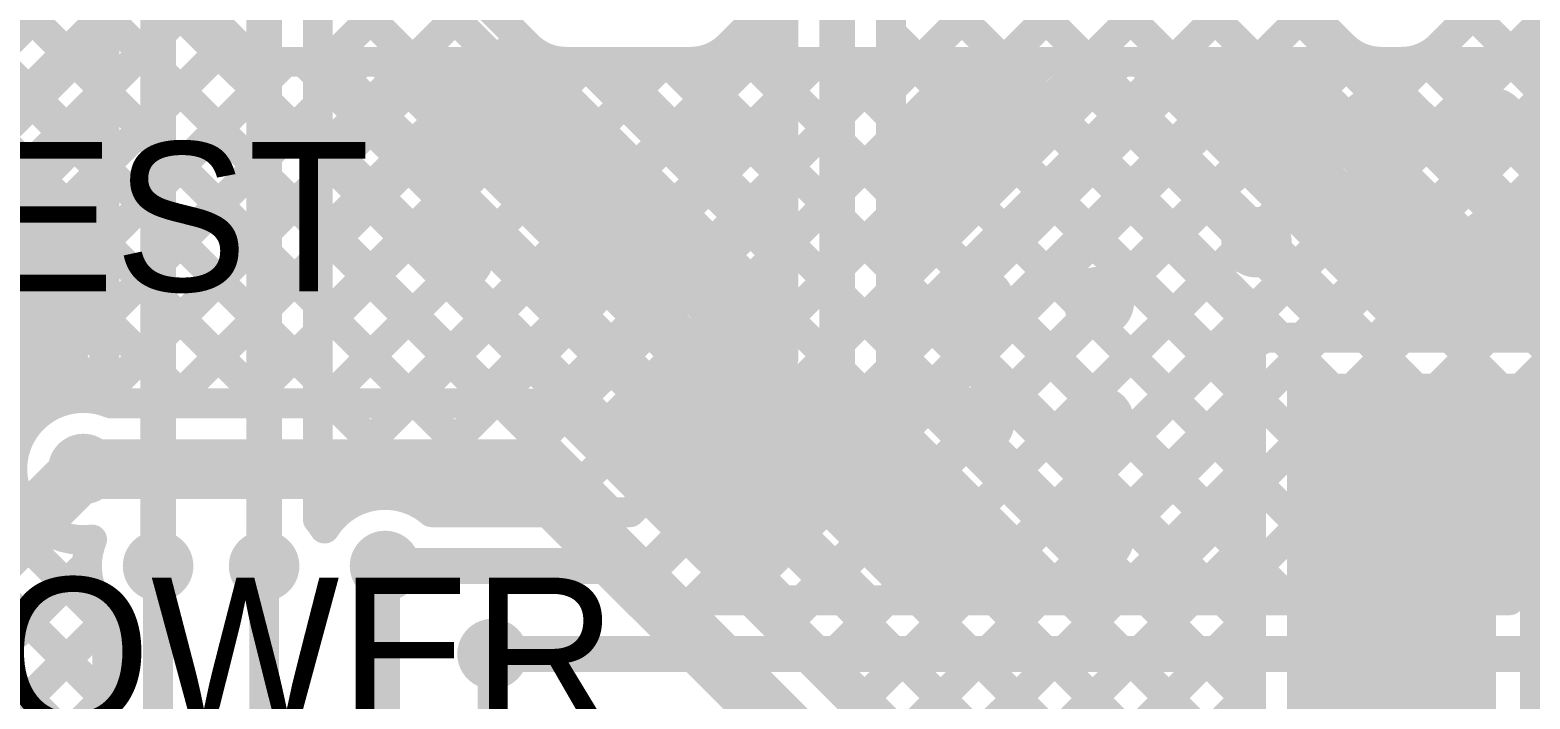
# Model space of a CAD drawing. Header units: millimetres. Extents: x 0.79 to 4.38, y 0.99 to 3.94.
# Drawn here: x 3.577 to 4.079, y 2.049 to 2.273 of the extents above; entities that cross this region are included whole.
import ezdxf

# ---------------------------------------------------------------- set-up
doc = ezdxf.new("R2010")
doc.units = ezdxf.units.MM
doc.header["$MEASUREMENT"] = 0
for name, color, linetype in [('BottomLayer', 5, 'Continuous'), ('MultiLayer', 9, 'Continuous'), ('TopLayer', 1, 'Continuous'), ('TopOverlay', 2, 'Continuous'), ('ViaHoleLayer', 16, 'Continuous')]:
    doc.layers.add(name, color=color, linetype=linetype)

msp = doc.modelspace()

# ---------------------------------------------------------------- linework, layer by layer
at = {"layer": 'BottomLayer'}
for points, const_width in [([(3.602, 2.14876), (3.602, 2.562)], 0.01), ([(3.62, 2.0935), (3.62, 2.562)], 0.012), ([(3.6555, 2.0935), (3.6555, 2.56369)], 0.012), ([(3.6735, 2.10909), (3.6735, 2.55623)], 0.01), ([(3.8689, 2.41021), (4.1034, 2.17571)], 0.01), ([(3.8689, 2.38193), (4.1034, 2.14742)], 0.01), ([(3.8654, 2.2532), (3.9707, 2.3585)], 0.01), ([(3.502, 2.35284), (3.602, 2.25284)], 0.01), ([(3.8689, 2.35364), (4.1034, 2.11914)], 0.01), ([(3.8654, 2.22491), (3.9745, 2.33401)], 0.01), ([(3.502, 2.32456), (3.602, 2.22456)], 0.01), ([(3.6735, 2.32277), (3.8294, 2.16686)], 0.01), ([(3.8654, 2.19663), (3.99398, 2.32521)], 0.01), ([(3.8474, 2.1554), (3.8474, 2.31667)], 0.012), ([(3.87515, 2.31911), (4.0924, 2.10186)], 0.01), ([(3.6735, 2.25929), (3.72585, 2.31164)], 0.01), ([(3.4156, 2.11452), (3.602, 2.30092)], 0.01), ([(3.8654, 2.16834), (3.99985, 2.30279)], 0.01), ([(3.502, 2.29628), (3.602, 2.19628)], 0.01), ([(3.6735, 2.29448), (3.81726, 2.15072)], 0.01), ([(3.87515, 2.29082), (4.07826, 2.08771)], 0.01), ([(3.8294, 2.16286), (3.8294, 2.28893)], 0.01), ([(3.8654, 2.1554), (3.8654, 2.28893)], 0.01), ([(3.6735, 2.231), (3.7277, 2.2852)], 0.01), ([(3.73115, 2.2804), (3.74375, 2.26779)], 0.01), ([(3.80734, 2.082), (4.00494, 2.2796)], 0.01), ([(3.81115, 2.26779), (3.8222, 2.27884)], 0.01), ([(4.00515, 2.2794), (4.01675, 2.26779)], 0.01), ([(3.4295, 2.10014), (3.602, 2.27264)], 0.01), ([(3.49799, 2.272), (3.602, 2.16799)], 0.01), ([(3.6735, 2.11786), (3.8294, 2.27377)], 0.01), ([(3.6735, 2.20272), (3.74116, 2.27038)], 0.01), ([(3.8654, 2.27229), (4.05569, 2.082)], 0.01), ([(3.6735, 2.2662), (3.80312, 2.13658)], 0.01), ([(3.81224, 2.26888), (3.8294, 2.25172)], 0.01), ([(3.83563, 2.082), (4.0193, 2.26567)], 0.01), ([(3.48008, 2.26163), (3.59208, 2.14963)], 0.01), ([(3.6735, 2.14615), (3.78985, 2.2625)], 0.01), ([(3.6735, 2.17443), (3.76156, 2.2625)], 0.01), ([(3.7565, 2.2625), (3.7984, 2.2625)], 0.01), ([(3.76205, 2.2625), (3.8294, 2.19515)], 0.01), ([(3.79034, 2.2625), (3.8294, 2.22343)], 0.01), ([(3.86391, 2.082), (4.04441, 2.2625)], 0.01), ([(3.8922, 2.082), (4.07269, 2.2625)], 0.01), ([(3.92048, 2.082), (4.1034, 2.26492)], 0.01), ([(4.0295, 2.2625), (4.0724, 2.2625)], 0.01), ([(4.0449, 2.2625), (4.1034, 2.20399)], 0.01), ([(4.07317, 2.26251), (4.1034, 2.23228)], 0.01), ([(3.46042, 2.253), (3.57481, 2.13862)], 0.01), ([(3.70075, 2.11683), (3.8294, 2.24548)], 0.01), ([(3.44165, 2.084), (3.602, 2.24435)], 0.01), ([(3.8654, 2.244), (4.0274, 2.082)], 0.01), ([(3.6735, 2.23791), (3.78898, 2.12243)], 0.01), ([(3.94876, 2.082), (4.1034, 2.23664)], 0.01), ([(3.46993, 2.084), (3.602, 2.21607)], 0.01), ([(3.72371, 2.1115), (3.8294, 2.2172)], 0.01), ([(3.8654, 2.21572), (3.99912, 2.082)], 0.01), ([(3.6735, 2.20963), (3.77163, 2.1115)], 0.01), ([(3.97705, 2.082), (4.1034, 2.20835)], 0.01), ([(3.49822, 2.084), (3.602, 2.18778)], 0.01), ([(3.75199, 2.1115), (3.8294, 2.18891)], 0.01), ([(3.8654, 2.18743), (3.97083, 2.082)], 0.01), ([(3.6735, 2.18134), (3.74334, 2.1115)], 0.01), ([(4.00533, 2.082), (4.1034, 2.18007)], 0.01), ([(3.77804, 2.1115), (3.8294, 2.16286)], 0.01), ([(3.59214, 2.14964), (3.602, 2.1595)], 0.01), ([(3.7855, 2.0935), (3.8474, 2.1554)], 0.012), ([(3.8654, 2.15915), (3.94255, 2.082)], 0.01), ([(3.6735, 2.15306), (3.71506, 2.1115)], 0.01), ([(4.03362, 2.082), (4.1034, 2.15178)], 0.01), ([(3.79946, 2.082), (3.86011, 2.14265)], 0.01), ([(3.52189, 2.084), (3.573, 2.13512)], 0.01), ([(3.85686, 2.13941), (3.91427, 2.082)], 0.01), ([(3.531, 2.062), (3.595, 2.126)], 0.02), ([(3.6735, 2.12478), (3.68413, 2.11414)], 0.01), ([(3.84272, 2.12526), (3.88598, 2.082)], 0.01), ([(4.0619, 2.082), (4.1034, 2.1235)], 0.01), ([(3.71159, 2.1115), (3.77804, 2.1115)], 0.01), ([(3.82858, 2.11112), (3.8577, 2.082)], 0.01), ([(4.07254, 2.082), (4.1034, 2.11286)], 0.01), ([(4.08, 2.064), (4.1214, 2.1054)], 0.012), ([(3.62, 2.091), (3.62, 2.0935)], 0.012), ([(3.696, 2.0935), (3.7855, 2.0935)], 0.012), ([(3.81443, 2.09698), (3.82941, 2.082)], 0.01), ([(3.79946, 2.082), (4.07254, 2.082)], 0.01), ([(3.732, 2.064), (4.08, 2.064)], 0.012)]:
    msp.add_lwpolyline(points, dxfattribs=dict(at, const_width=const_width))
for points, const_width in [([(3.5995, 2.27264, 1), (3.6045, 2.27264, 1)], 0.005), ([(3.73866, 2.27038, 1), (3.74366, 2.27038, 1)], 0.005), ([(3.8269, 2.27377, 1), (3.8319, 2.27377, 1)], 0.005), ([(3.8629, 2.27229, 1), (3.8679, 2.27229, 1)], 0.005), ([(3.671, 2.2662, 1), (3.676, 2.2662, 1)], 0.005), ([(3.74125, 2.26779, 1), (3.74625, 2.26779, 1)], 0.005), ([(3.74125, 2.26779, 1), (3.74625, 2.26779, 1)], 0.005), ([(3.74128, 2.26777, 1), (3.74628, 2.26777, 1)], 0.005), ([(3.80863, 2.26777, 1), (3.81363, 2.26777, 1)], 0.005), ([(3.80865, 2.26779, 1), (3.81365, 2.26779, 1)], 0.005), ([(3.80865, 2.26779, 1), (3.81365, 2.26779, 1)], 0.005), ([(3.80974, 2.26888, 1), (3.81474, 2.26888, 1)], 0.005), ([(4.01425, 2.26779, 1), (4.01925, 2.26779, 1)], 0.005), ([(4.01425, 2.26779, 1), (4.01925, 2.26779, 1)], 0.005), ([(4.01428, 2.26777, 1), (4.01928, 2.26777, 1)], 0.005), ([(4.0168, 2.26567, 1), (4.0218, 2.26567, 1)], 0.005), ([(3.754, 2.2625, 1), (3.759, 2.2625, 1)], 0.005), ([(3.754, 2.2625, 1), (3.759, 2.2625, 1)], 0.005), ([(3.754, 2.2625, 1), (3.759, 2.2625, 1)], 0.005), ([(3.75906, 2.2625, 1), (3.76406, 2.2625, 1)], 0.005), ([(3.75955, 2.2625, 1), (3.76455, 2.2625, 1)], 0.005), ([(3.78735, 2.2625, 1), (3.79235, 2.2625, 1)], 0.005), ([(3.78784, 2.2625, 1), (3.79284, 2.2625, 1)], 0.005), ([(3.7959, 2.2625, 1), (3.8009, 2.2625, 1)], 0.005), ([(3.7959, 2.2625, 1), (3.8009, 2.2625, 1)], 0.005), ([(3.7959, 2.2625, 1), (3.8009, 2.2625, 1)], 0.005), ([(4.027, 2.2625, 1), (4.032, 2.2625, 1)], 0.005), ([(4.027, 2.2625, 1), (4.032, 2.2625, 1)], 0.005), ([(4.027, 2.2625, 1), (4.032, 2.2625, 1)], 0.005), ([(4.04191, 2.2625, 1), (4.04691, 2.2625, 1)], 0.005), ([(4.0424, 2.2625, 1), (4.0474, 2.2625, 1)], 0.005), ([(4.0699, 2.2625, 1), (4.0749, 2.2625, 1)], 0.005), ([(4.0699, 2.2625, 1), (4.0749, 2.2625, 1)], 0.005), ([(4.0699, 2.2625, 1), (4.0749, 2.2625, 1)], 0.005), ([(4.07019, 2.2625, 1), (4.07519, 2.2625, 1)], 0.005), ([(4.07067, 2.26251, 1), (4.07567, 2.26251, 1)], 0.005), ([(3.671, 2.25929, 1), (3.676, 2.25929, 1)], 0.005), ([(3.5995, 2.25284, 1), (3.6045, 2.25284, 1)], 0.005), ([(3.8269, 2.25172, 1), (3.8319, 2.25172, 1)], 0.005), ([(3.8629, 2.2532, 1), (3.8679, 2.2532, 1)], 0.005), ([(3.8269, 2.24548, 1), (3.8319, 2.24548, 1)], 0.005), ([(3.98088, 2.242, 1), (3.99269, 2.242, 1)], 0.01181), ([(4.02088, 2.242, 1), (4.03269, 2.242, 1)], 0.01181), ([(4.06088, 2.242, 1), (4.07269, 2.242, 1)], 0.01181), ([(3.5995, 2.24435, 1), (3.6045, 2.24435, 1)], 0.005), ([(3.71367, 2.237, 1), (3.72548, 2.237, 1)], 0.01181), ([(3.75367, 2.237, 1), (3.76548, 2.237, 1)], 0.01181), ([(3.79367, 2.237, 1), (3.80548, 2.237, 1)], 0.01181), ([(3.8629, 2.244, 1), (3.8679, 2.244, 1)], 0.005), ([(3.671, 2.23791, 1), (3.676, 2.23791, 1)], 0.005), ([(3.671, 2.231, 1), (3.676, 2.231, 1)], 0.005), ([(3.5995, 2.22456, 1), (3.6045, 2.22456, 1)], 0.005), ([(3.8269, 2.22343, 1), (3.8319, 2.22343, 1)], 0.005), ([(3.8629, 2.22491, 1), (3.8679, 2.22491, 1)], 0.005), ([(3.5995, 2.21607, 1), (3.6045, 2.21607, 1)], 0.005), ([(3.8269, 2.2172, 1), (3.8319, 2.2172, 1)], 0.005), ([(3.8629, 2.21572, 1), (3.8679, 2.21572, 1)], 0.005), ([(3.671, 2.20963, 1), (3.676, 2.20963, 1)], 0.005), ([(3.98188, 2.202, 1), (3.99369, 2.202, 1)], 0.01181), ([(4.02088, 2.202, 1), (4.03269, 2.202, 1)], 0.01181), ([(4.06088, 2.202, 1), (4.07269, 2.202, 1)], 0.01181), ([(3.671, 2.20272, 1), (3.676, 2.20272, 1)], 0.005), ([(3.71467, 2.197, 1), (3.72648, 2.197, 1)], 0.01181), ([(3.75367, 2.197, 1), (3.76548, 2.197, 1)], 0.01181), ([(3.79367, 2.197, 1), (3.80548, 2.197, 1)], 0.01181), ([(3.5995, 2.19628, 1), (3.6045, 2.19628, 1)], 0.005), ([(3.8269, 2.19515, 1), (3.8319, 2.19515, 1)], 0.005), ([(3.8629, 2.19663, 1), (3.8679, 2.19663, 1)], 0.005), ([(3.5995, 2.18778, 1), (3.6045, 2.18778, 1)], 0.005), ([(3.8269, 2.18891, 1), (3.8319, 2.18891, 1)], 0.005), ([(3.8629, 2.18743, 1), (3.8679, 2.18743, 1)], 0.005), ([(3.88909, 2.182, 1), (3.90091, 2.182, 1)], 0.01181), ([(3.92909, 2.182, 1), (3.94091, 2.182, 1)], 0.01181), ([(3.671, 2.18134, 1), (3.676, 2.18134, 1)], 0.005), ([(3.671, 2.17443, 1), (3.676, 2.17443, 1)], 0.005), ([(3.5995, 2.16799, 1), (3.6045, 2.16799, 1)], 0.005), ([(3.8269, 2.16686, 1), (3.8319, 2.16686, 1)], 0.005), ([(3.8629, 2.16834, 1), (3.8679, 2.16834, 1)], 0.005), ([(3.8269, 2.16286, 1), (3.8319, 2.16286, 1)], 0.005), ([(3.8269, 2.16286, 1), (3.8319, 2.16286, 1)], 0.005), ([(3.5995, 2.1595, 1), (3.6045, 2.1595, 1)], 0.005), ([(3.8444, 2.1554, 1), (3.8504, 2.1554, 1)], 0.006), ([(3.8444, 2.1554, 1), (3.8504, 2.1554, 1)], 0.006), ([(3.8629, 2.15915, 1), (3.8679, 2.15915, 1)], 0.005), ([(3.8629, 2.1554, 1), (3.8679, 2.1554, 1)], 0.005), ([(3.8629, 2.1554, 1), (3.8679, 2.1554, 1)], 0.005), ([(3.8629, 2.1554, 1), (3.8679, 2.1554, 1)], 0.005), ([(3.671, 2.15306, 1), (3.676, 2.15306, 1)], 0.005), ([(3.81476, 2.15072, 1), (3.81976, 2.15072, 1)], 0.005), ([(3.58958, 2.14963, 1), (3.59458, 2.14963, 1)], 0.005), ([(3.58964, 2.14964, 1), (3.59464, 2.14964, 1)], 0.005), ([(3.5995, 2.14876, 1), (3.6045, 2.14876, 1)], 0.005), ([(3.5995, 2.14876, 1), (3.6045, 2.14876, 1)], 0.005), ([(3.671, 2.14615, 1), (3.676, 2.14615, 1)], 0.005), ([(3.88909, 2.142, 1), (3.90091, 2.142, 1)], 0.01181), ([(3.92909, 2.142, 1), (3.94091, 2.142, 1)], 0.01181), ([(3.85761, 2.14265, 1), (3.86261, 2.14265, 1)], 0.005), ([(3.85761, 2.14265, 1), (3.86261, 2.14265, 1)], 0.005), ([(3.85763, 2.14267, 1), (3.86263, 2.14267, 1)], 0.005), ([(3.5705, 2.13512, 1), (3.5755, 2.13512, 1)], 0.005), ([(3.5705, 2.13512, 1), (3.5755, 2.13512, 1)], 0.005), ([(3.57231, 2.13862, 1), (3.57731, 2.13862, 1)], 0.005), ([(3.80062, 2.13658, 1), (3.80562, 2.13658, 1)], 0.005), ([(3.85436, 2.13941, 1), (3.85936, 2.13941, 1)], 0.005), ([(3.58909, 2.126, 1), (3.60091, 2.126, 1)], 0.01181), ([(3.59, 2.126, 1), (3.6, 2.126, 1)], 0.01), ([(3.671, 2.12478, 1), (3.676, 2.12478, 1)], 0.005), ([(3.84022, 2.12526, 1), (3.84522, 2.12526, 1)], 0.005), ([(3.78648, 2.12243, 1), (3.79148, 2.12243, 1)], 0.005), ([(3.671, 2.11786, 1), (3.676, 2.11786, 1)], 0.005), ([(3.69825, 2.11683, 1), (3.70325, 2.11683, 1)], 0.005), ([(3.68163, 2.11414, 1), (3.68663, 2.11414, 1)], 0.005), ([(3.70909, 2.1115, 1), (3.71409, 2.1115, 1)], 0.005), ([(3.70909, 2.1115, 1), (3.71409, 2.1115, 1)], 0.005), ([(3.71256, 2.1115, 1), (3.71756, 2.1115, 1)], 0.005), ([(3.72121, 2.1115, 1), (3.72621, 2.1115, 1)], 0.005), ([(3.74084, 2.1115, 1), (3.74584, 2.1115, 1)], 0.005), ([(3.74949, 2.1115, 1), (3.75449, 2.1115, 1)], 0.005), ([(3.76913, 2.1115, 1), (3.77413, 2.1115, 1)], 0.005), ([(3.77554, 2.1115, 1), (3.78054, 2.1115, 1)], 0.005), ([(3.77554, 2.1115, 1), (3.78054, 2.1115, 1)], 0.005), ([(3.82608, 2.11112, 1), (3.83108, 2.11112, 1)], 0.005), ([(3.92909, 2.103, 1), (3.94091, 2.103, 1)], 0.01181), ([(3.671, 2.10909, 1), (3.676, 2.10909, 1)], 0.005), ([(3.671, 2.10909, 1), (3.676, 2.10909, 1)], 0.005), ([(3.67325, 2.10603, 1), (3.67825, 2.10603, 1)], 0.005), ([(3.67325, 2.10603, 1), (3.67825, 2.10603, 1)], 0.005), ([(3.88909, 2.102, 1), (3.90091, 2.102, 1)], 0.01181), ([(3.61409, 2.0935, 1), (3.62591, 2.0935, 1)], 0.01181), ([(3.64959, 2.0935, 1), (3.66141, 2.0935, 1)], 0.01181), ([(3.69009, 2.0935, 1), (3.70191, 2.0935, 1)], 0.01181), ([(3.617, 2.0935, 1), (3.623, 2.0935, 1)], 0.006), ([(3.617, 2.0935, 1), (3.623, 2.0935, 1)], 0.006), ([(3.6525, 2.0935, 1), (3.6585, 2.0935, 1)], 0.006), ([(3.693, 2.0935, 1), (3.699, 2.0935, 1)], 0.006), ([(3.7825, 2.0935, 1), (3.7885, 2.0935, 1)], 0.006), ([(3.7825, 2.0935, 1), (3.7885, 2.0935, 1)], 0.006), ([(3.81193, 2.09698, 1), (3.81693, 2.09698, 1)], 0.005), ([(3.617, 2.091, 1), (3.623, 2.091, 1)], 0.006), ([(4.07576, 2.08771, 1), (4.08076, 2.08771, 1)], 0.005), ([(3.79696, 2.082, 1), (3.80196, 2.082, 1)], 0.005), ([(3.79696, 2.082, 1), (3.80196, 2.082, 1)], 0.005), ([(3.80484, 2.082, 1), (3.80984, 2.082, 1)], 0.005), ([(3.82691, 2.082, 1), (3.83191, 2.082, 1)], 0.005), ([(3.83313, 2.082, 1), (3.83813, 2.082, 1)], 0.005), ([(3.8552, 2.082, 1), (3.8602, 2.082, 1)], 0.005), ([(3.86141, 2.082, 1), (3.86641, 2.082, 1)], 0.005), ([(3.88348, 2.082, 1), (3.88848, 2.082, 1)], 0.005), ([(3.8897, 2.082, 1), (3.8947, 2.082, 1)], 0.005), ([(3.91177, 2.082, 1), (3.91677, 2.082, 1)], 0.005), ([(3.91798, 2.082, 1), (3.92298, 2.082, 1)], 0.005), ([(3.94005, 2.082, 1), (3.94505, 2.082, 1)], 0.005), ([(3.94626, 2.082, 1), (3.95126, 2.082, 1)], 0.005), ([(3.96833, 2.082, 1), (3.97333, 2.082, 1)], 0.005), ([(3.97455, 2.082, 1), (3.97955, 2.082, 1)], 0.005), ([(3.99662, 2.082, 1), (4.00162, 2.082, 1)], 0.005), ([(4.00283, 2.082, 1), (4.00783, 2.082, 1)], 0.005), ([(4.0249, 2.082, 1), (4.0299, 2.082, 1)], 0.005), ([(4.03112, 2.082, 1), (4.03612, 2.082, 1)], 0.005), ([(4.05319, 2.082, 1), (4.05819, 2.082, 1)], 0.005), ([(4.0594, 2.082, 1), (4.0644, 2.082, 1)], 0.005), ([(4.07004, 2.082, 1), (4.07504, 2.082, 1)], 0.005), ([(4.07004, 2.082, 1), (4.07504, 2.082, 1)], 0.005), ([(3.72609, 2.064, 1), (3.73791, 2.064, 1)], 0.01181), ([(3.729, 2.064, 1), (3.735, 2.064, 1)], 0.006), ([(4.077, 2.064, 1), (4.083, 2.064, 1)], 0.006), ([(4.077, 2.064, 1), (4.083, 2.064, 1)], 0.006)]:
    msp.add_lwpolyline(points, format="xyb", close=True, dxfattribs=dict(at, const_width=const_width))
at = {"layer": 'BottomLayer', "const_width": 0.01}
for points in [[(3.7565, 2.2625, -0.199396), (3.74375, 2.26779)], [(3.7565, 2.2625, -0.198912), (3.74378, 2.26777)], [(3.81115, 2.26779, -0.199396), (3.7984, 2.2625)], [(3.81113, 2.26777, -0.198912), (3.7984, 2.2625)], [(4.0295, 2.2625, -0.199396), (4.01675, 2.26779)], [(4.0295, 2.2625, -0.198912), (4.01678, 2.26777)], [(4.08515, 2.26779, -0.199396), (4.0724, 2.2625)], [(4.08513, 2.26777, -0.198912), (4.0724, 2.2625)], [(3.8654, 2.1554, -0.199396), (3.86011, 2.14265)], [(3.8654, 2.1554, -0.198912), (3.86013, 2.14267)], [(3.573, 2.13512, -0.386808), (3.602, 2.14876)], [(3.67575, 2.10603, -0.461809), (3.71159, 2.1115)], [(3.6735, 2.10909, -0.039953), (3.67575, 2.10603)]]:
    msp.add_lwpolyline(points, format="xyb", dxfattribs=at)
at = {"layer": 'MultiLayer', "const_width": 0.01181}
for points in [[(3.98088, 2.242, 1), (3.99269, 2.242, 1)], [(4.02088, 2.242, 1), (4.03269, 2.242, 1)], [(4.06088, 2.242, 1), (4.07269, 2.242, 1)], [(3.71367, 2.237, 1), (3.72548, 2.237, 1)], [(3.75367, 2.237, 1), (3.76548, 2.237, 1)], [(3.79367, 2.237, 1), (3.80548, 2.237, 1)], [(3.98188, 2.202, 1), (3.99369, 2.202, 1)], [(4.02088, 2.202, 1), (4.03269, 2.202, 1)], [(4.06088, 2.202, 1), (4.07269, 2.202, 1)], [(3.71467, 2.197, 1), (3.72648, 2.197, 1)], [(3.75367, 2.197, 1), (3.76548, 2.197, 1)], [(3.79367, 2.197, 1), (3.80548, 2.197, 1)], [(3.88909, 2.182, 1), (3.90091, 2.182, 1)], [(3.92909, 2.182, 1), (3.94091, 2.182, 1)], [(3.88909, 2.142, 1), (3.90091, 2.142, 1)], [(3.92909, 2.142, 1), (3.94091, 2.142, 1)], [(3.58909, 2.126, 1), (3.60091, 2.126, 1)], [(3.92909, 2.103, 1), (3.94091, 2.103, 1)], [(3.88909, 2.102, 1), (3.90091, 2.102, 1)], [(3.61409, 2.0935, 1), (3.62591, 2.0935, 1)], [(3.64959, 2.0935, 1), (3.66141, 2.0935, 1)], [(3.69009, 2.0935, 1), (3.70191, 2.0935, 1)], [(3.72609, 2.064, 1), (3.73791, 2.064, 1)]]:
    msp.add_lwpolyline(points, format="xyb", close=True, dxfattribs=at)
at = {"layer": 'TopLayer'}
for points, const_width in [([(3.84101, 2.0591), (4.154, 2.37209)], 0.01), ([(4.04925, 2.26779), (4.1537, 2.37225)], 0.01), ([(3.548, 2.36685), (3.64706, 2.26779)], 0.01), ([(3.548, 2.35775), (3.87375, 2.032)], 0.01), ([(3.85374, 2.04638), (4.154, 2.34664)], 0.01), ([(3.548, 2.3323), (3.7323, 2.148)], 0.01), ([(4.00282, 2.17), (4.154, 2.32118)], 0.01), ([(3.548, 2.24975), (3.60655, 2.3083)], 0.01), ([(3.548, 2.30684), (3.70684, 2.148)], 0.01), ([(3.548, 2.2243), (3.61927, 2.29557)], 0.01), ([(4.02827, 2.17), (4.154, 2.29573)], 0.01), ([(3.548, 2.19884), (3.632, 2.28284)], 0.01), ([(3.548, 2.28139), (3.68139, 2.148)], 0.01), ([(4.05998, 2.27852), (4.154, 2.1845)], 0.01), ([(4.05373, 2.17), (4.154, 2.27027)], 0.01), ([(3.548, 2.17339), (3.64473, 2.27012)], 0.01), ([(4.0471, 2.26595), (4.14305, 2.17)], 0.01), ([(3.548, 2.14793), (3.66256, 2.2625)], 0.01), ([(3.548, 2.12248), (3.68802, 2.2625)], 0.01), ([(3.60021, 2.14923), (3.71348, 2.2625)], 0.01), ([(3.62444, 2.148), (3.73893, 2.2625)], 0.01), ([(3.64989, 2.148), (3.76439, 2.2625)], 0.01), ([(3.65981, 2.2625), (4.0365, 2.2625)], 0.01), ([(3.66871, 2.2625), (3.89921, 2.032)], 0.01), ([(3.67535, 2.148), (3.78984, 2.2625)], 0.01), ([(3.69417, 2.2625), (3.92467, 2.032)], 0.01), ([(3.7008, 2.148), (3.8153, 2.2625)], 0.01), ([(3.71963, 2.2625), (3.95013, 2.03199)], 0.01), ([(3.72626, 2.148), (3.84076, 2.2625)], 0.01), ([(3.74508, 2.2625), (3.986, 2.02158)], 0.01), ([(3.75042, 2.14671), (3.86621, 2.2625)], 0.01), ([(3.76464, 2.13547), (3.89167, 2.2625)], 0.01), ([(3.77054, 2.2625), (3.986, 2.04703)], 0.01), ([(3.77737, 2.12274), (3.91712, 2.2625)], 0.01), ([(3.7901, 2.11001), (3.94258, 2.2625)], 0.01), ([(3.79599, 2.2625), (3.986, 2.07249)], 0.01), ([(3.80283, 2.09729), (3.96803, 2.2625)], 0.01), ([(3.81555, 2.08456), (3.99349, 2.2625)], 0.01), ([(3.82145, 2.2625), (3.986, 2.09795)], 0.01), ([(3.82828, 2.07183), (4.01895, 2.2625)], 0.01), ([(3.84691, 2.2625), (3.986, 2.1234)], 0.01), ([(3.87236, 2.2625), (3.986, 2.14886)], 0.01), ([(3.89782, 2.2625), (3.99031, 2.17)], 0.01), ([(3.92327, 2.2625), (4.01577, 2.17)], 0.01), ([(3.94873, 2.2625), (4.04122, 2.17)], 0.01), ([(3.97418, 2.2625), (4.06668, 2.17)], 0.01), ([(3.99964, 2.2625), (4.09214, 2.17)], 0.01), ([(4.0251, 2.2625), (4.11759, 2.17)], 0.01), ([(3.548, 2.25593), (3.65593, 2.148)], 0.01), ([(4.07918, 2.17), (4.154, 2.24482)], 0.01), ([(3.548, 2.23048), (3.63048, 2.148)], 0.01), ([(3.548, 2.20502), (3.60502, 2.148)], 0.01), ([(3.548, 2.17956), (3.58177, 2.1458)], 0.01), ([(3.98906, 2.17), (4.154, 2.17)], 0.01), ([(3.986, 2.169), (3.98906, 2.169)], 0.01), ([(3.986, 2), (3.986, 2.169)], 0.01), ([(3.86647, 2.03365), (3.986, 2.15318)], 0.01), ([(3.60411, 2.148), (3.743, 2.148)], 0.01), ([(3.7586, 2.14152), (3.86811, 2.032)], 0.01), ([(3.595, 2.126), (3.743, 2.126)], 0.02), ([(3.743, 2.126), (3.859, 2.01)], 0.02), ([(3.548, 2.12865), (3.603, 2.07365)], 0.01), ([(3.89027, 2.032), (3.986, 2.12773)], 0.01), ([(3.548, 2.07156), (3.5823, 2.10586)], 0.01), ([(3.548, 2.1032), (3.603, 2.0482)], 0.01), ([(3.91573, 2.032), (3.986, 2.10227)], 0.01), ([(3.548, 2.04611), (3.5962, 2.09431)], 0.01), ([(3.62, 2.012), (3.62, 2.0935)], 0.01), ([(3.6555, 2.0135), (3.6555, 2.0935)], 0.01), ([(3.696, 2.019), (3.696, 2.0935)], 0.01), ([(3.548, 2.07774), (3.603, 2.02274)], 0.01), ([(3.5485, 2.02115), (3.603, 2.07565)], 0.01), ([(3.603, 2.01904), (3.603, 2.07683)], 0.01), ([(3.94292, 2.03373), (3.986, 2.07682)], 0.01), ([(3.732, 2.019), (3.732, 2.064)], 0.01), ([(3.55459, 2.00179), (3.603, 2.0502)], 0.01), ([(3.95956, 2.02492), (3.986, 2.05136)], 0.01)]:
    msp.add_lwpolyline(points, dxfattribs=dict(at, const_width=const_width))
for points, const_width in [([(3.64223, 2.27012, 1), (3.64723, 2.27012, 1)], 0.005), ([(3.64456, 2.26779, 1), (3.64956, 2.26779, 1)], 0.005), ([(3.64456, 2.26779, 1), (3.64956, 2.26779, 1)], 0.005), ([(3.64458, 2.26777, 1), (3.64958, 2.26777, 1)], 0.005), ([(4.0446, 2.26595, 1), (4.0496, 2.26595, 1)], 0.005), ([(4.04672, 2.26777, 1), (4.05172, 2.26777, 1)], 0.005), ([(4.04675, 2.26779, 1), (4.05175, 2.26779, 1)], 0.005), ([(4.04675, 2.26779, 1), (4.05175, 2.26779, 1)], 0.005), ([(3.65731, 2.2625, 1), (3.66231, 2.2625, 1)], 0.005), ([(3.65731, 2.2625, 1), (3.66231, 2.2625, 1)], 0.005), ([(3.65731, 2.2625, 1), (3.66231, 2.2625, 1)], 0.005), ([(3.66006, 2.2625, 1), (3.66506, 2.2625, 1)], 0.005), ([(3.66621, 2.2625, 1), (3.67121, 2.2625, 1)], 0.005), ([(3.68552, 2.2625, 1), (3.69052, 2.2625, 1)], 0.005), ([(3.69167, 2.2625, 1), (3.69667, 2.2625, 1)], 0.005), ([(3.71098, 2.2625, 1), (3.71598, 2.2625, 1)], 0.005), ([(3.71713, 2.2625, 1), (3.72213, 2.2625, 1)], 0.005), ([(3.73643, 2.2625, 1), (3.74143, 2.2625, 1)], 0.005), ([(3.74258, 2.2625, 1), (3.74758, 2.2625, 1)], 0.005), ([(3.76189, 2.2625, 1), (3.76689, 2.2625, 1)], 0.005), ([(3.76804, 2.2625, 1), (3.77304, 2.2625, 1)], 0.005), ([(3.78734, 2.2625, 1), (3.79234, 2.2625, 1)], 0.005), ([(3.79349, 2.2625, 1), (3.79849, 2.2625, 1)], 0.005), ([(3.8128, 2.2625, 1), (3.8178, 2.2625, 1)], 0.005), ([(3.81895, 2.2625, 1), (3.82395, 2.2625, 1)], 0.005), ([(3.83826, 2.2625, 1), (3.84326, 2.2625, 1)], 0.005), ([(3.84441, 2.2625, 1), (3.84941, 2.2625, 1)], 0.005), ([(3.86371, 2.2625, 1), (3.86871, 2.2625, 1)], 0.005), ([(3.86986, 2.2625, 1), (3.87486, 2.2625, 1)], 0.005), ([(3.88917, 2.2625, 1), (3.89417, 2.2625, 1)], 0.005), ([(3.89532, 2.2625, 1), (3.90032, 2.2625, 1)], 0.005), ([(3.91462, 2.2625, 1), (3.91962, 2.2625, 1)], 0.005), ([(3.92077, 2.2625, 1), (3.92577, 2.2625, 1)], 0.005), ([(3.94008, 2.2625, 1), (3.94508, 2.2625, 1)], 0.005), ([(3.94623, 2.2625, 1), (3.95123, 2.2625, 1)], 0.005), ([(3.96553, 2.2625, 1), (3.97053, 2.2625, 1)], 0.005), ([(3.97168, 2.2625, 1), (3.97668, 2.2625, 1)], 0.005), ([(3.99099, 2.2625, 1), (3.99599, 2.2625, 1)], 0.005), ([(3.99714, 2.2625, 1), (4.00214, 2.2625, 1)], 0.005), ([(4.01645, 2.2625, 1), (4.02145, 2.2625, 1)], 0.005), ([(4.0226, 2.2625, 1), (4.0276, 2.2625, 1)], 0.005), ([(4.034, 2.2625, 1), (4.039, 2.2625, 1)], 0.005), ([(4.034, 2.2625, 1), (4.039, 2.2625, 1)], 0.005), ([(4.034, 2.2625, 1), (4.039, 2.2625, 1)], 0.005), ([(3.98088, 2.242, 1), (3.99269, 2.242, 1)], 0.01181), ([(4.02088, 2.242, 1), (4.03269, 2.242, 1)], 0.01181), ([(4.06088, 2.242, 1), (4.07269, 2.242, 1)], 0.01181), ([(3.71367, 2.237, 1), (3.72548, 2.237, 1)], 0.01181), ([(3.75367, 2.237, 1), (3.76548, 2.237, 1)], 0.01181), ([(3.79367, 2.237, 1), (3.80548, 2.237, 1)], 0.01181), ([(3.98188, 2.202, 1), (3.99369, 2.202, 1)], 0.01181), ([(4.02088, 2.202, 1), (4.03269, 2.202, 1)], 0.01181), ([(4.06088, 2.202, 1), (4.07269, 2.202, 1)], 0.01181), ([(3.71467, 2.197, 1), (3.72648, 2.197, 1)], 0.01181), ([(3.75367, 2.197, 1), (3.76548, 2.197, 1)], 0.01181), ([(3.79367, 2.197, 1), (3.80548, 2.197, 1)], 0.01181), ([(3.88909, 2.182, 1), (3.90091, 2.182, 1)], 0.01181), ([(3.92909, 2.182, 1), (3.94091, 2.182, 1)], 0.01181), ([(3.98656, 2.17, 1), (3.99156, 2.17, 1)], 0.005), ([(3.98781, 2.17, 1), (3.99281, 2.17, 1)], 0.005), ([(4.00032, 2.17, 1), (4.00532, 2.17, 1)], 0.005), ([(4.01327, 2.17, 1), (4.01827, 2.17, 1)], 0.005), ([(4.02577, 2.17, 1), (4.03077, 2.17, 1)], 0.005), ([(4.03872, 2.17, 1), (4.04372, 2.17, 1)], 0.005), ([(4.05123, 2.17, 1), (4.05623, 2.17, 1)], 0.005), ([(4.06418, 2.17, 1), (4.06918, 2.17, 1)], 0.005), ([(4.07669, 2.17, 1), (4.08169, 2.17, 1)], 0.005), ([(3.9835, 2.169, 1), (3.9885, 2.169, 1)], 0.005), ([(3.9835, 2.169, 1), (3.9885, 2.169, 1)], 0.005), ([(3.98656, 2.169, 1), (3.99156, 2.169, 1)], 0.005), ([(3.9835, 2.15318, 1), (3.9885, 2.15318, 1)], 0.005), ([(3.57927, 2.1458, 1), (3.58427, 2.1458, 1)], 0.005), ([(3.59771, 2.14923, 1), (3.60271, 2.14923, 1)], 0.005), ([(3.60161, 2.148, 1), (3.60661, 2.148, 1)], 0.005), ([(3.60161, 2.148, 1), (3.60661, 2.148, 1)], 0.005), ([(3.60252, 2.148, 1), (3.60752, 2.148, 1)], 0.005), ([(3.62194, 2.148, 1), (3.62694, 2.148, 1)], 0.005), ([(3.62798, 2.148, 1), (3.63298, 2.148, 1)], 0.005), ([(3.64739, 2.148, 1), (3.65239, 2.148, 1)], 0.005), ([(3.65343, 2.148, 1), (3.65843, 2.148, 1)], 0.005), ([(3.67285, 2.148, 1), (3.67785, 2.148, 1)], 0.005), ([(3.67889, 2.148, 1), (3.68389, 2.148, 1)], 0.005), ([(3.6983, 2.148, 1), (3.7033, 2.148, 1)], 0.005), ([(3.70434, 2.148, 1), (3.70934, 2.148, 1)], 0.005), ([(3.72376, 2.148, 1), (3.72876, 2.148, 1)], 0.005), ([(3.7298, 2.148, 1), (3.7348, 2.148, 1)], 0.005), ([(3.7405, 2.148, 1), (3.7455, 2.148, 1)], 0.005), ([(3.7405, 2.148, 1), (3.7455, 2.148, 1)], 0.005), ([(3.7405, 2.148, 1), (3.7455, 2.148, 1)], 0.005), ([(3.74792, 2.14671, 1), (3.75292, 2.14671, 1)], 0.005), ([(3.88909, 2.142, 1), (3.90091, 2.142, 1)], 0.01181), ([(3.92909, 2.142, 1), (3.94091, 2.142, 1)], 0.01181), ([(3.9835, 2.14886, 1), (3.9885, 2.14886, 1)], 0.005), ([(3.75606, 2.14156, 1), (3.76106, 2.14156, 1)], 0.005), ([(3.7561, 2.14152, 1), (3.7611, 2.14152, 1)], 0.005), ([(3.7561, 2.14152, 1), (3.7611, 2.14152, 1)], 0.005), ([(3.76214, 2.13547, 1), (3.76714, 2.13547, 1)], 0.005), ([(3.58909, 2.126, 1), (3.60091, 2.126, 1)], 0.01181), ([(3.59, 2.126, 1), (3.6, 2.126, 1)], 0.01), ([(3.738, 2.126, 1), (3.748, 2.126, 1)], 0.01), ([(3.738, 2.126, 1), (3.748, 2.126, 1)], 0.01), ([(3.9835, 2.12773, 1), (3.9885, 2.12773, 1)], 0.005), ([(3.77487, 2.12274, 1), (3.77987, 2.12274, 1)], 0.005), ([(3.9835, 2.1234, 1), (3.9885, 2.1234, 1)], 0.005), ([(3.7876, 2.11001, 1), (3.7926, 2.11001, 1)], 0.005), ([(3.92909, 2.103, 1), (3.94091, 2.103, 1)], 0.01181), ([(3.5798, 2.10586, 1), (3.5848, 2.10586, 1)], 0.005), ([(3.88909, 2.102, 1), (3.90091, 2.102, 1)], 0.01181), ([(3.5954, 2.10237, 1), (3.6004, 2.10237, 1)], 0.005), ([(3.5954, 2.10237, 1), (3.6004, 2.10237, 1)], 0.005), ([(3.61409, 2.0935, 1), (3.62591, 2.0935, 1)], 0.01181), ([(3.64959, 2.0935, 1), (3.66141, 2.0935, 1)], 0.01181), ([(3.69009, 2.0935, 1), (3.70191, 2.0935, 1)], 0.01181), ([(3.9835, 2.10227, 1), (3.9885, 2.10227, 1)], 0.005), ([(3.80033, 2.09729, 1), (3.80533, 2.09729, 1)], 0.005), ([(3.9835, 2.09795, 1), (3.9885, 2.09795, 1)], 0.005), ([(3.5937, 2.09431, 1), (3.5987, 2.09431, 1)], 0.005), ([(3.6175, 2.0935, 1), (3.6225, 2.0935, 1)], 0.005), ([(3.653, 2.0935, 1), (3.658, 2.0935, 1)], 0.005), ([(3.6935, 2.0935, 1), (3.6985, 2.0935, 1)], 0.005), ([(3.81305, 2.08456, 1), (3.81805, 2.08456, 1)], 0.005), ([(3.6005, 2.07683, 1), (3.6055, 2.07683, 1)], 0.005), ([(3.6005, 2.07683, 1), (3.6055, 2.07683, 1)], 0.005), ([(3.6005, 2.07565, 1), (3.6055, 2.07565, 1)], 0.005), ([(3.9835, 2.07682, 1), (3.9885, 2.07682, 1)], 0.005), ([(3.6005, 2.07365, 1), (3.6055, 2.07365, 1)], 0.005), ([(3.72609, 2.064, 1), (3.73791, 2.064, 1)], 0.01181), ([(3.82578, 2.07183, 1), (3.83078, 2.07183, 1)], 0.005), ([(3.9835, 2.07249, 1), (3.9885, 2.07249, 1)], 0.005), ([(3.7295, 2.064, 1), (3.7345, 2.064, 1)], 0.005), ([(3.83851, 2.0591, 1), (3.84351, 2.0591, 1)], 0.005), ([(3.6005, 2.0502, 1), (3.6055, 2.0502, 1)], 0.005), ([(3.9835, 2.05136, 1), (3.9885, 2.05136, 1)], 0.005), ([(3.6005, 2.0482, 1), (3.6055, 2.0482, 1)], 0.005), ([(3.85124, 2.04638, 1), (3.85624, 2.04638, 1)], 0.005), ([(3.9835, 2.04703, 1), (3.9885, 2.04703, 1)], 0.005)]:
    msp.add_lwpolyline(points, format="xyb", close=True, dxfattribs=dict(at, const_width=const_width))
at = {"layer": 'TopLayer', "const_width": 0.01}
for points in [[(3.65981, 2.2625, -0.199396), (3.64706, 2.26779)], [(3.65981, 2.2625, -0.198912), (3.64708, 2.26777)], [(4.04925, 2.26779, -0.199396), (4.0365, 2.2625)], [(4.04922, 2.26777, -0.198912), (4.0365, 2.2625)], [(3.5979, 2.10237, -1.297229), (3.60411, 2.148)], [(3.743, 2.148, -0.198912), (3.75856, 2.14156)], [(3.743, 2.148, -0.199566), (3.7586, 2.14152)], [(3.603, 2.07683, -0.297656), (3.5979, 2.10237)]]:
    msp.add_lwpolyline(points, format="xyb", dxfattribs=at)
at = {"layer": 'TopLayer'}
for points in [[(4.068, 1.928), (4.068, 2.157), (3.998, 1.928), (3.998, 2.157)], [(4.00106, 2.098), (4.227, 2.098), (4.00106, 2.158), (4.227, 2.158)], [(4.076, 1.882), (4.199, 1.882), (4.076, 2.09), (4.199, 2.09)], [(4.077, 2.007), (4.319, 2.007), (4.077, 2.09), (4.319, 2.09)]]:
    msp.add_solid(points, dxfattribs=at)
at = {"layer": 'ViaHoleLayer'}
for points, const_width in [([(3.98285, 2.242, 1), (3.99072, 2.242, 1)], 0.00787), ([(4.02285, 2.242, 1), (4.03072, 2.242, 1)], 0.00787), ([(4.06285, 2.242, 1), (4.07072, 2.242, 1)], 0.00787), ([(3.71564, 2.237, 1), (3.72351, 2.237, 1)], 0.00787), ([(3.75564, 2.237, 1), (3.76351, 2.237, 1)], 0.00787), ([(3.79564, 2.237, 1), (3.80351, 2.237, 1)], 0.00787), ([(3.98385, 2.202, 1), (3.99172, 2.202, 1)], 0.00787), ([(4.02285, 2.202, 1), (4.03072, 2.202, 1)], 0.00787), ([(4.06285, 2.202, 1), (4.07072, 2.202, 1)], 0.00787), ([(3.71664, 2.197, 1), (3.72451, 2.197, 1)], 0.00787), ([(3.75564, 2.197, 1), (3.76351, 2.197, 1)], 0.00787), ([(3.79564, 2.197, 1), (3.80351, 2.197, 1)], 0.00787), ([(3.89106, 2.182, 1), (3.89894, 2.182, 1)], 0.00787), ([(3.93106, 2.182, 1), (3.93894, 2.182, 1)], 0.00787), ([(3.89106, 2.142, 1), (3.89894, 2.142, 1)], 0.00787), ([(3.93106, 2.142, 1), (3.93894, 2.142, 1)], 0.00787), ([(3.59205, 2.126, 1), (3.59795, 2.126, 1)], 0.00591), ([(3.89106, 2.102, 1), (3.89894, 2.102, 1)], 0.00787), ([(3.93106, 2.103, 1), (3.93894, 2.103, 1)], 0.00787), ([(3.61705, 2.0935, 1), (3.62295, 2.0935, 1)], 0.00591), ([(3.65255, 2.0935, 1), (3.65845, 2.0935, 1)], 0.00591), ([(3.69305, 2.0935, 1), (3.69895, 2.0935, 1)], 0.00591), ([(3.72905, 2.064, 1), (3.73495, 2.064, 1)], 0.00591)]:
    msp.add_lwpolyline(points, format="xyb", close=True, dxfattribs=dict(at, const_width=const_width))

# ---------------------------------------------------------------- texts
at = {"layer": 'TopOverlay'}
for s, p in [('TEST', (3.52, 2.18559)), ('POWER', (3.521, 2.03959))]:
    msp.add_text(s, height=0.05, rotation=360, dxfattribs=at).set_placement(p)

doc.saveas('drawing.dxf')
